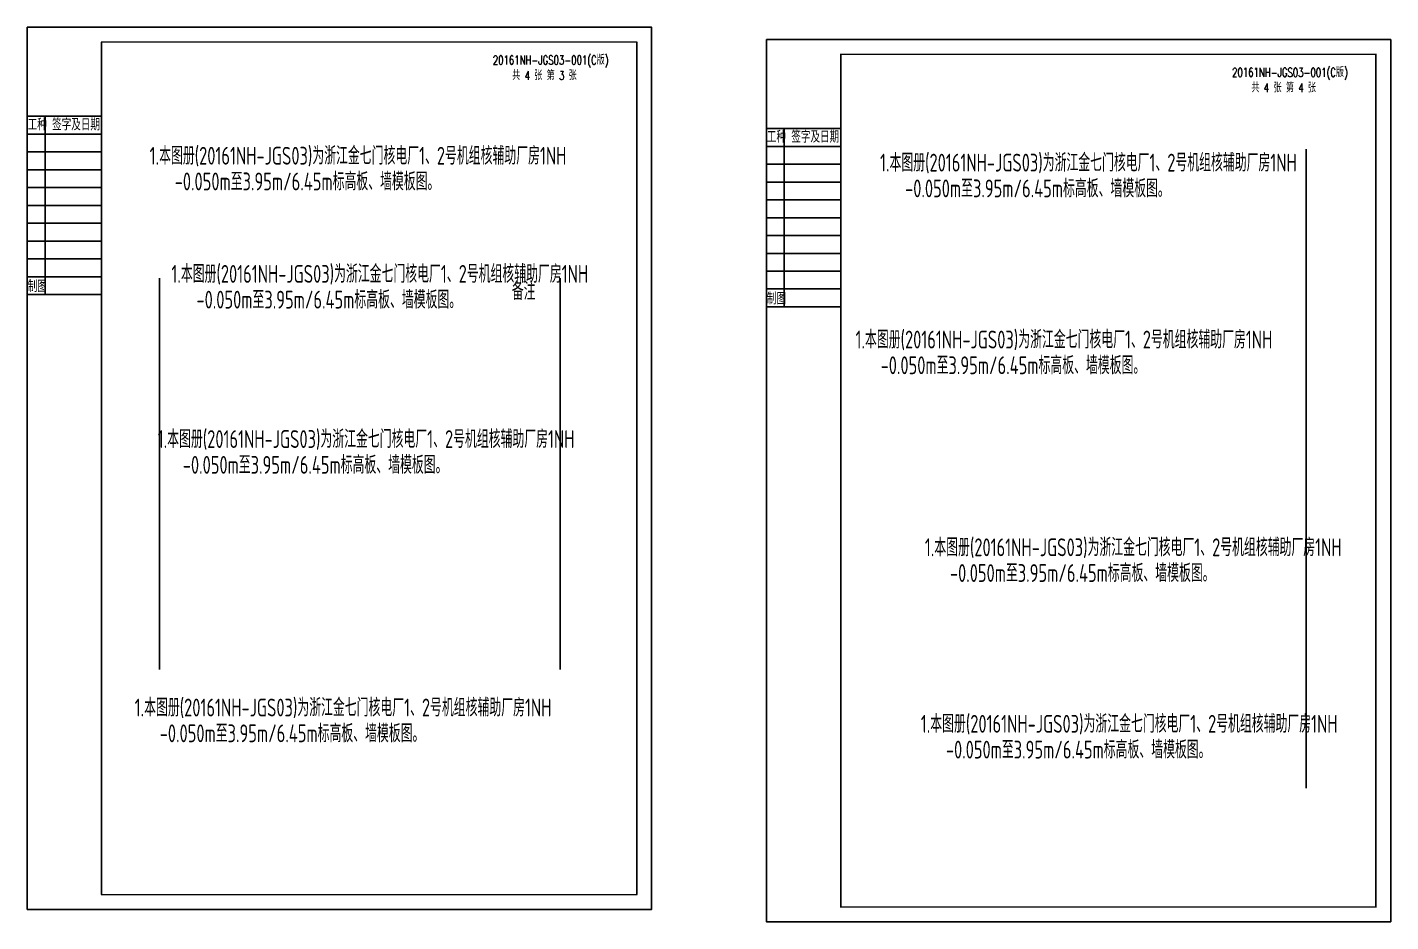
# Model space of a CAD drawing. Extents: x -383207 to 323108, y -77615 to -48281.
# Drawn here: x -358207 to -335274, y -63338 to -48281 of the extents above; entities that cross this region are included whole.
import ezdxf

# ---------------------------------------------------------------- set-up
doc = ezdxf.new("R2010")
doc.units = 0
doc.layers.get('0').update_dxf_attribs({"linetype": 'CONTINUOUS'})
for name, color, linetype in [('RED', 1, 'CONTINUOUS'), ('TEXT', 4, 'CONTINUOUS'), ('TK', 4, 'CONTINUOUS')]:
    doc.layers.add(name, color=color, linetype=linetype)
doc.styles.add('romans', font='romans.shx', dxfattribs={"width": 0.7, "bigfont": 'hz.shx'})
doc.styles.add('TSSD_Dimension', font='Tssdeng.shx', dxfattribs={"width": 0.7, "bigfont": 'tssdchn.shx'})

msp = doc.modelspace()

# ---------------------------------------------------------------- linework, layer by layer
at = {"ltscale": 5}
for p, q in [((-358207, -48281), (-358207, -63131)), ((-358207, -63131), (-347707, -63131))]:
    msp.add_line(p, q, dxfattribs=at)
at = {"ltscale": 10}
msp.add_line((-358207, -48281), (-347707, -48281), dxfattribs=at)
at = {"layer": 'RED', "ltscale": 10}
for p, q in [((-356957, -48531), (-356957, -62881)), ((-347957, -48531), (-347957, -62881)), ((-344524, -48738), (-344524, -63088)), ((-335524, -48738), (-335524, -63088)), ((-356957, -62881), (-356957, -60081)), ((-344524, -63088), (-344524, -60288))]:
    msp.add_line(p, q, dxfattribs=at)
at = {"layer": 'TEXT'}
for p, q in [((-336698, -50335), (-336698, -61091)), ((-355981, -52503), (-355981, -59090)), ((-349244, -52503), (-349244, -59090))]:
    msp.add_line(p, q, dxfattribs=at)
at = {"layer": 'TEXT', "const_width": 25}
for points in [[(-356957, -48531), (-356957, -62881), (-347957, -62881), (-347957, -48531), (-356957, -48531)], [(-344524, -48738), (-344524, -63088), (-335524, -63088), (-335524, -48738), (-344524, -48738)]]:
    msp.add_lwpolyline(points, dxfattribs=at)
at = {"layer": 'TK', "color": 4, "ltscale": 10}
for p, q in [((-356957, -49780), (-358207, -49780)), ((-357907, -49780), (-357907, -52780)), ((-344524, -49987), (-345774, -49987)), ((-345474, -49987), (-345474, -52987)), ((-356957, -50080), (-358207, -50080)), ((-356957, -50380), (-358207, -50380)), ((-344524, -50287), (-345774, -50287)), ((-356957, -50680), (-358207, -50680)), ((-344524, -50587), (-345774, -50587)), ((-344524, -50887), (-345774, -50887)), ((-356957, -50980), (-358207, -50980)), ((-356957, -51280), (-358207, -51280)), ((-344524, -51187), (-345774, -51187)), ((-356957, -51580), (-358207, -51580)), ((-344524, -51487), (-345774, -51487)), ((-344524, -51787), (-345774, -51787)), ((-356957, -51880), (-358207, -51880)), ((-356957, -52180), (-358207, -52180)), ((-344524, -52087), (-345774, -52087)), ((-356957, -52480), (-358207, -52480)), ((-344524, -52387), (-345774, -52387)), ((-344524, -52687), (-345774, -52687)), ((-358207, -52780), (-356957, -52780)), ((-345774, -52987), (-344524, -52987))]:
    msp.add_line(p, q, dxfattribs=at)
at = {"layer": 'TK'}
for points in [[(-358207, -48281), (-347707, -48281), (-347707, -63131), (-358207, -63131)], [(-345774, -48488), (-335274, -48488), (-335274, -63338), (-345774, -63338)]]:
    msp.add_lwpolyline(points, close=True, dxfattribs=at)

# ---------------------------------------------------------------- texts
at = {"color": 1, "style": 'romans', "width": 0.7}
for s, p in [('20161NH-JGS03-001(C版)', (-350376, -48909)), ('共 4 张 第 3 张 ', (-350051, -49169))]:
    msp.add_text(s, height=150, dxfattribs=at).set_placement(p)
at = {"style": 'romans', "width": 0.7}
for s, p in [('20161NH-JGS03-001(C版)', (-337942, -49116)), ('共 4 张 第 4 张 ', (-337617, -49376))]:
    msp.add_text(s, height=150, dxfattribs=at).set_placement(p)
at = {"layer": 'TEXT', "color": 1, "style": 'TSSD_Dimension', "width": 0.7}
for s, p in [('1.本图册(20161NH-JGS03)为浙江金七门核电厂1、2号机组核辅助厂房1NH', (-356149, -50594)), ('1.本图册(20161NH-JGS03)为浙江金七门核电厂1、2号机组核辅助厂房1NH', (-343864, -50710)), (' -0.050m至3.95m/6.45m标高板、墙模板图。', (-355854, -51027)), (' -0.050m至3.95m/6.45m标高板、墙模板图。', (-343569, -51144)), ('1.本图册(20161NH-JGS03)为浙江金七门核电厂1、2号机组核辅助厂房1NH', (-355783, -52583)), (' -0.050m至3.95m/6.45m标高板、墙模板图。', (-355488, -53016)), ('1.本图册(20161NH-JGS03)为浙江金七门核电厂1、2号机组核辅助厂房1NH', (-344276, -53688)), (' -0.050m至3.95m/6.45m标高板、墙模板图。', (-343981, -54121)), ('1.本图册(20161NH-JGS03)为浙江金七门核电厂1、2号机组核辅助厂房1NH', (-356013, -55363)), (' -0.050m至3.95m/6.45m标高板、墙模板图。', (-355718, -55797)), ('1.本图册(20161NH-JGS03)为浙江金七门核电厂1、2号机组核辅助厂房1NH', (-343110, -57185)), (' -0.050m至3.95m/6.45m标高板、墙模板图。', (-342815, -57618)), ('1.本图册(20161NH-JGS03)为浙江金七门核电厂1、2号机组核辅助厂房1NH', (-356401, -59882)), ('1.本图册(20161NH-JGS03)为浙江金七门核电厂1、2号机组核辅助厂房1NH', (-343178, -60156)), (' -0.050m至3.95m/6.45m标高板、墙模板图。', (-356106, -60316)), (' -0.050m至3.95m/6.45m标高板、墙模板图。', (-342883, -60590))]:
    msp.add_text(s, height=300, dxfattribs=at).set_placement(p)
at = {"layer": 'TEXT', "style": 'TSSD_Dimension', "width": 0.7}
msp.add_text('备注', height=300, dxfattribs=at).set_placement((-350057, -52873))
at = {"layer": 'TK', "color": 4, "ltscale": 10, "style": 'TSSD_Dimension', "width": 0.7}
for s, p in [('工种', (-358200, -50018)), ('签字及日期', (-357789, -50018)), ('工种', (-345767, -50224)), ('签字及日期', (-345356, -50224)), ('制图', (-358200, -52740)), ('制图', (-345767, -52947))]:
    msp.add_text(s, height=200, dxfattribs=at).set_placement(p)

doc.saveas('drawing.dxf')
